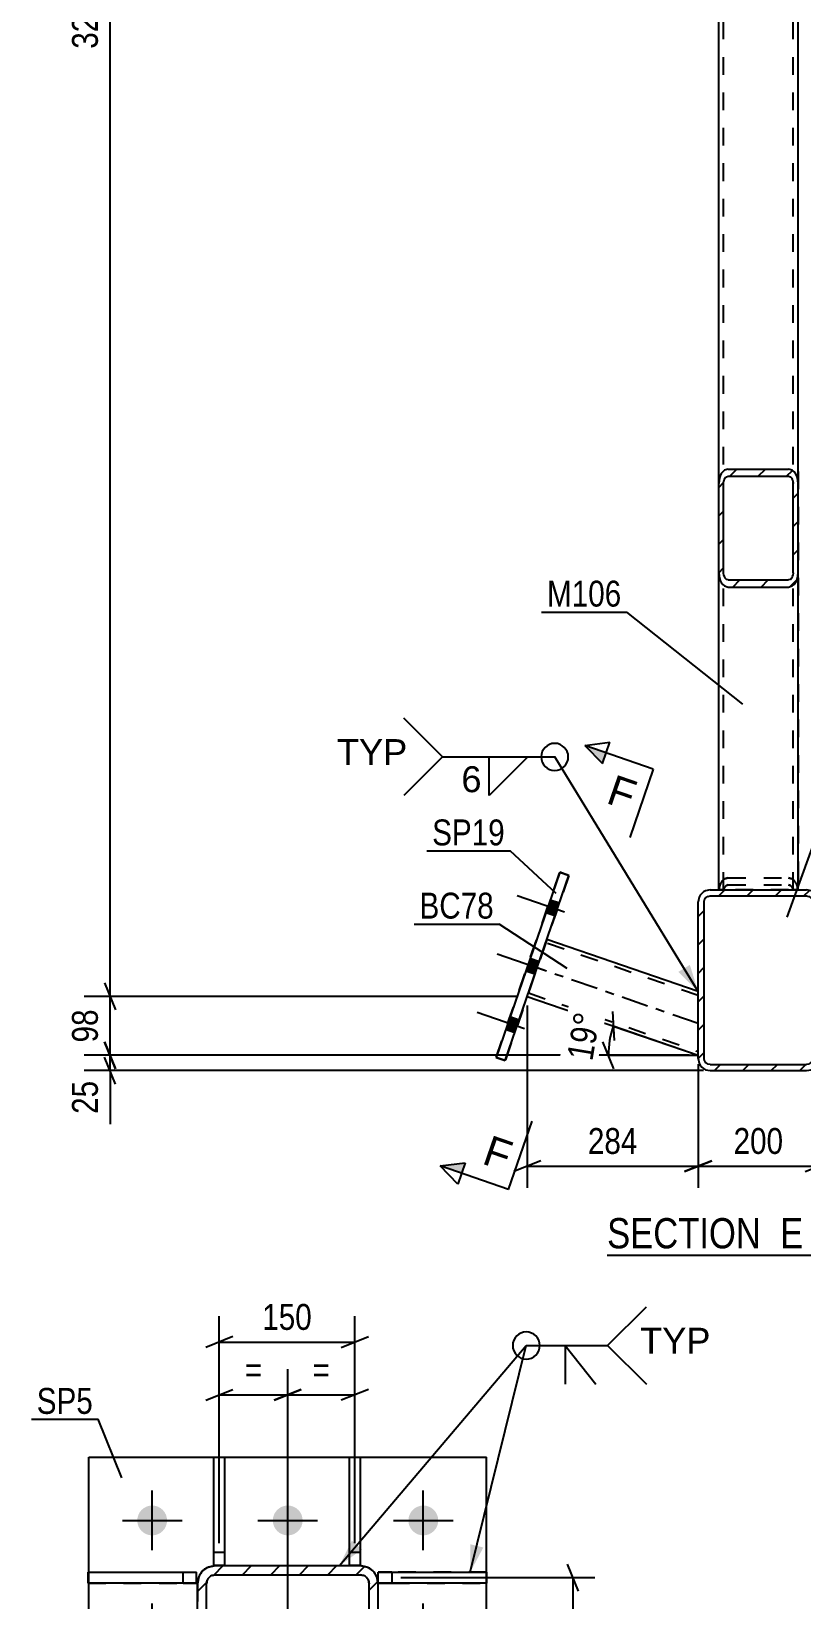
# Model space of a CAD drawing. Header units: millimetres. Extents: x 0 to 841, y 0 to 594.
# Drawn here: x 649.4 to 734.7, y 247.1 to 420.5 of the extents above; entities that cross this region are included whole.
import ezdxf

# ---------------------------------------------------------------- set-up
doc = ezdxf.new("R2010")
doc.units = ezdxf.units.MM
doc.linetypes.add('DXK_LINE_DOT2', pattern=[3.9198, 1.9599, -1.9599])
doc.linetypes.add('DXK_LINE_DOT3', pattern=[5.9187, 2.979, -0.9799, 0.9799, -0.9799])
doc.styles.add('Arial', font='ARIAL.TTF', dxfattribs={"height": 0.2})
doc.styles.add('Arial Narrow', font='ARIALN.TTF', dxfattribs={"height": 0.2})

# ---------------------------------------------------------------- blocks, each defined once
blk = doc.blocks.new('Unknown-761549663-15 - 2424')
at = {"color": 6, "linetype": 'Continuous'}
blk.add_line((713.15, 285.19), (740.79, 285.19), dxfattribs=at)
at = {"color": 0, "linetype": 'Continuous'}
for points in [[(731.25, 285.94), (731.25, 289.44), (713.15, 289.44), (713.15, 285.94)], [(734.86, 285.94), (734.86, 289.44), (732.3, 289.44), (732.3, 285.94)], [(737.19, 285.94), (737.19, 289.44), (735.91, 289.44), (735.91, 285.94)], [(740.79, 285.94), (740.79, 289.44), (738.24, 289.44), (738.24, 285.94)]]:
    blk.add_wipeout(points, dxfattribs=at)
at = {"color": 7, "linetype": 'Continuous', "style": 'Arial Narrow'}
for s, p in [('SECTION ', (713.15, 285.94)), ('E', (732.3, 285.94)), ('E', (738.24, 285.94)), ('-', (735.91, 285.94))]:
    blk.add_text(s, height=3.34, dxfattribs=at).set_placement(p)
blk = doc.blocks.new('Part-761549663-14794 - 14728')
at = {"color": 2, "linetype": 'Continuous'}
for p, q in [((655.73, 248.92), (655.73, 250.12)), ((655.73, 250.12), (667.73, 250.12)), ((667.73, 248.92), (667.73, 250.12)), ((667.73, 248.92), (655.73, 248.92)), ((667.73, 248.92), (667.73, 248.92))]:
    blk.add_line(p, q, dxfattribs=at)
at = {"color": 7, "linetype": 'DXK_LINE_DOT2'}
for p, q in [((655.73, 250.12), (666.23, 250.12)), ((666.23, 248.92), (666.23, 250.12)), ((666.23, 250.12), (667.73, 250.12)), ((655.73, 248.92), (666.23, 248.92)), ((666.23, 248.92), (667.73, 248.92)), ((667.73, 248.92), (667.73, 248.92))]:
    blk.add_line(p, q, dxfattribs=at)
blk = doc.blocks.new('Part-761549663-14762 - 14728')
at = {"linetype": 'Continuous'}
h = blk.add_hatch(dxfattribs=at)
h.set_pattern_fill('', scale=0.7, style=0, pattern_type=0)
h.set_pattern_definition([(45, (667.81, 222.8404), (-1.57154, 1.57154), [])])
h.paths.add_polyline_path([(667.81, 248.84), (667.81, 222.84), (667.96, 222.08), (668.4, 221.43), (669.04, 220.99), (669.81, 220.84), (685.81, 220.84), (686.58, 220.99), (687.22, 221.43), (687.66, 222.08), (687.81, 222.84), (687.81, 248.84), (687.66, 249.61), (687.22, 250.25), (686.58, 250.69), (685.81, 250.84), (669.81, 250.84), (669.04, 250.69), (668.4, 250.25), (667.96, 249.61)])
h.paths.add_polyline_path([(669.1, 249.55), (669.43, 249.76), (669.81, 249.84), (685.81, 249.84), (686.19, 249.76), (686.52, 249.55), (686.73, 249.22), (686.81, 248.84), (686.81, 222.84), (686.73, 222.46), (686.52, 222.13), (686.19, 221.92), (685.81, 221.84), (669.81, 221.84), (669.43, 221.92), (669.1, 222.13), (668.89, 222.46), (668.81, 222.84), (668.81, 248.84), (668.89, 249.22)])
blk.add_hatch(color=30, dxfattribs=at).paths.add_polyline_path([(677.81, 235.74, -1), (677.81, 235.94, -1)])
at = {"color": 7, "linetype": 'DXK_LINE_DOT2'}
for p, q in [((669.04, 250.69), (669.81, 250.84)), ((669.81, 249.84), (669.43, 249.76)), ((669.81, 250.84), (685.81, 250.84)), ((669.81, 249.84), (685.81, 249.84)), ((685.81, 250.84), (686.58, 250.69)), ((686.19, 249.76), (685.81, 249.84)), ((667.81, 248.84), (667.96, 249.61)), ((667.81, 248.84), (667.81, 222.84)), ((668.89, 249.22), (668.81, 248.84)), ((668.81, 222.84), (668.81, 248.84)), ((686.81, 248.84), (686.73, 249.22)), ((686.81, 222.84), (686.81, 248.84)), ((687.66, 249.61), (687.81, 248.84)), ((687.81, 222.84), (687.81, 248.84)), ((667.96, 222.08), (667.81, 222.84)), ((668.81, 222.84), (668.89, 222.46)), ((686.73, 222.46), (686.81, 222.84)), ((687.81, 222.84), (687.66, 222.08)), ((669.81, 220.84), (669.04, 220.99)), ((669.43, 221.92), (669.81, 221.84)), ((669.81, 221.84), (685.81, 221.84)), ((669.81, 220.84), (685.81, 220.84)), ((685.81, 221.84), (686.19, 221.92)), ((686.58, 220.99), (685.81, 220.84))]:
    blk.add_line(p, q, dxfattribs=at)
at = {"color": 2, "linetype": 'Continuous'}
for p, q in [((669.81, 250.84), (669.04, 250.69)), ((669.43, 249.76), (669.81, 249.84)), ((669.81, 250.84), (669.81, 250.84)), ((669.81, 250.84), (685.81, 250.84)), ((669.81, 249.84), (669.81, 249.84)), ((669.81, 249.84), (685.81, 249.84)), ((685.81, 250.84), (685.81, 250.84)), ((686.58, 250.69), (685.81, 250.84)), ((685.81, 249.84), (685.81, 249.84)), ((685.81, 249.84), (686.19, 249.76)), ((667.96, 249.61), (667.81, 248.84)), ((667.81, 248.84), (667.81, 248.84)), ((667.81, 222.84), (667.81, 248.84)), ((668.81, 248.84), (668.89, 249.22)), ((668.81, 248.84), (668.81, 248.84)), ((668.81, 222.84), (668.81, 248.84)), ((686.73, 249.22), (686.81, 248.84)), ((686.81, 248.84), (686.81, 248.84)), ((686.81, 222.84), (686.81, 248.84)), ((687.81, 248.84), (687.66, 249.61)), ((687.81, 248.84), (687.81, 248.84)), ((687.81, 222.84), (687.81, 248.84)), ((667.81, 222.84), (667.81, 222.84)), ((667.81, 222.84), (667.96, 222.08)), ((668.81, 222.84), (668.81, 222.84)), ((668.89, 222.46), (668.81, 222.84)), ((686.81, 222.84), (686.73, 222.46)), ((686.81, 222.84), (686.81, 222.84)), ((687.66, 222.08), (687.81, 222.84)), ((687.81, 222.84), (687.81, 222.84)), ((669.04, 220.99), (669.81, 220.84)), ((669.81, 221.84), (669.43, 221.92)), ((669.81, 221.84), (669.81, 221.84)), ((669.81, 221.84), (685.81, 221.84)), ((669.81, 220.84), (669.81, 220.84)), ((669.81, 220.84), (685.81, 220.84)), ((686.19, 221.92), (685.81, 221.84)), ((685.81, 221.84), (685.81, 221.84)), ((685.81, 220.84), (686.58, 220.99)), ((685.81, 220.84), (685.81, 220.84))]:
    blk.add_line(p, q, dxfattribs=at)
at = {"color": 7, "linetype": 'DXK_LINE_DOT3'}
blk.add_line((677.81, 235.84), (677.81, 235.84), dxfattribs=at)
at = {"color": 30, "linetype": 'DXK_LINE_DOT3'}
blk.add_line((677.81, 235.84), (677.81, 235.84), dxfattribs=at)
at = {"color": 30, "linetype": 'Continuous'}
blk.add_circle((677.81, 235.84), 0.1, dxfattribs=at)
at = {"color": 7, "linetype": 'DXK_LINE_DOT2'}
for centre, radius, start, end in [((669.81, 248.84), 2, 112.5, 157.5), ((685.81, 248.84), 2, 22.5, 67.5), ((669.81, 248.84), 1, 112.5, 157.5), ((685.81, 248.84), 1, 22.5, 67.5), ((669.81, 222.84), 2, 202.5, 247.5), ((669.81, 222.84), 1, 202.5, 247.5), ((685.81, 222.84), 1, 292.5, 337.5), ((685.81, 222.84), 2, 292.5, 337.5)]:
    blk.add_arc(centre, radius, start, end, dxfattribs=at)
at = {"color": 2, "linetype": 'Continuous'}
for centre, radius, start, end in [((669.81, 248.84), 2, 112.5, 157.5), ((685.81, 248.84), 2, 22.5, 67.5), ((669.81, 248.84), 1, 112.5, 157.5), ((685.81, 248.84), 1, 22.5, 67.5), ((669.81, 222.84), 2, 202.5, 247.5), ((669.81, 222.84), 1, 202.5, 247.5), ((685.81, 222.84), 1, 292.5, 337.5), ((685.81, 222.84), 2, 292.5, 337.5)]:
    blk.add_arc(centre, radius, start, end, dxfattribs=at)
blk = doc.blocks.new('Part-761549663-14766 - 14728')
at = {"color": 2, "linetype": 'Continuous'}
for p, q in [((655.81, 262.84), (699.81, 262.84)), ((655.81, 250.12), (655.81, 262.84)), ((699.81, 208.84), (699.81, 262.84)), ((655.81, 236.37), (655.81, 248.92)), ((655.81, 222.62), (655.81, 235.17)), ((655.81, 208.84), (655.81, 221.42)), ((655.81, 208.84), (669.63, 208.84)), ((684.63, 208.84), (670.83, 208.84)), ((685.83, 208.84), (699.81, 208.84))]:
    blk.add_line(p, q, dxfattribs=at)
at = {"color": 7, "linetype": 'DXK_LINE_DOT2'}
for p, q in [((655.81, 248.92), (655.81, 250.12)), ((655.81, 235.17), (655.81, 236.37)), ((655.81, 221.42), (655.81, 222.62)), ((669.63, 208.84), (670.83, 208.84)), ((699.81, 208.84), (684.63, 208.84))]:
    blk.add_line(p, q, dxfattribs=at)
blk = doc.blocks.new('Part-761549663-14791 - 14728')
at = {"color": 2, "linetype": 'Continuous'}
for p, q in [((684.63, 262.84), (685.83, 262.84)), ((684.63, 250.84), (684.63, 262.84)), ((685.83, 262.84), (685.83, 250.84)), ((685.83, 250.84), (685.81, 250.84)), ((685.83, 250.84), (685.83, 250.84))]:
    blk.add_line(p, q, dxfattribs=at)
at = {"color": 7, "linetype": 'DXK_LINE_DOT2'}
for p, q in [((684.63, 252.34), (685.83, 252.34)), ((685.81, 250.84), (684.63, 250.84)), ((685.83, 250.84), (684.63, 250.84)), ((684.63, 250.84), (684.63, 250.84)), ((684.63, 250.84), (684.63, 250.84)), ((685.83, 250.84), (685.83, 250.84))]:
    blk.add_line(p, q, dxfattribs=at)
blk = doc.blocks.new('Part-761549663-14792 - 14728')
at = {"color": 2, "linetype": 'Continuous'}
for p, q in [((669.63, 262.84), (670.83, 262.84)), ((669.63, 250.84), (669.63, 262.84)), ((670.83, 262.84), (670.83, 250.84)), ((669.63, 250.84), (669.81, 250.84)), ((669.63, 250.84), (669.63, 250.84))]:
    blk.add_line(p, q, dxfattribs=at)
at = {"color": 7, "linetype": 'DXK_LINE_DOT2'}
for p, q in [((669.63, 252.34), (670.83, 252.34)), ((670.83, 250.84), (669.63, 250.84)), ((669.63, 250.84), (669.63, 250.84)), ((669.81, 250.84), (670.83, 250.84)), ((670.83, 250.84), (670.83, 250.84)), ((670.83, 250.84), (670.83, 250.84))]:
    blk.add_line(p, q, dxfattribs=at)
blk = doc.blocks.new('Part-761549663-14797 - 14728')
at = {"color": 2, "linetype": 'Continuous'}
for p, q in [((687.81, 250.12), (687.81, 250.12)), ((687.81, 250.12), (699.81, 250.12)), ((687.81, 248.92), (687.81, 250.12)), ((699.81, 250.12), (699.81, 248.92)), ((699.81, 248.92), (687.81, 248.92))]:
    blk.add_line(p, q, dxfattribs=at)
at = {"color": 7, "linetype": 'DXK_LINE_DOT2'}
for p, q in [((689.31, 250.12), (687.81, 250.12)), ((699.81, 250.12), (689.31, 250.12)), ((689.31, 250.12), (689.31, 248.92)), ((687.81, 248.92), (687.81, 248.92)), ((687.81, 248.92), (689.31, 248.92)), ((689.31, 248.92), (699.81, 248.92))]:
    blk.add_line(p, q, dxfattribs=at)
blk = doc.blocks.new('Bolt-761549663-14811 - 14728')
at = {"linetype": 'Continuous'}
for points in [[(661.16, 255.84, -1), (664.46, 255.84, -1)], [(676.16, 255.84, -1), (679.46, 255.84, -1)], [(691.16, 255.84, -1), (694.46, 255.84, -1)], [(661.16, 243.34, -1), (664.46, 243.34, -1)], [(691.16, 243.34, -1), (694.46, 243.34, -1)], [(661.16, 228.34, -1), (664.46, 228.34, -1)], [(691.16, 228.34, -1), (694.46, 228.34, -1)], [(661.16, 215.84, -1), (664.46, 215.84, -1)], [(676.16, 215.84, -1), (679.46, 215.84, -1)], [(691.16, 215.84, -1), (694.46, 215.84, -1)]]:
    blk.add_hatch(color=1, dxfattribs=at).paths.add_polyline_path(points)
at = {"color": 1, "linetype": 'Continuous'}
for p, q in [((662.81, 252.54), (662.81, 259.14)), ((677.81, 252.54), (677.81, 259.14)), ((692.81, 252.54), (692.81, 259.14)), ((659.51, 255.84), (666.11, 255.84)), ((674.51, 255.84), (681.11, 255.84)), ((689.51, 255.84), (696.11, 255.84)), ((662.81, 240.04), (662.81, 246.64)), ((692.81, 240.04), (692.81, 246.64)), ((659.51, 243.34), (666.11, 243.34)), ((689.51, 243.34), (696.11, 243.34)), ((662.81, 225.04), (662.81, 231.64)), ((692.81, 225.04), (692.81, 231.64)), ((659.51, 228.34), (666.11, 228.34)), ((689.51, 228.34), (696.11, 228.34)), ((662.81, 212.54), (662.81, 219.14)), ((677.81, 212.54), (677.81, 219.14)), ((692.81, 212.54), (692.81, 219.14)), ((659.51, 215.84), (666.11, 215.84)), ((674.51, 215.84), (681.11, 215.84)), ((689.51, 215.84), (696.11, 215.84))]:
    blk.add_line(p, q, dxfattribs=at)
blk = doc.blocks.new('Part-761549663-2439 - 2424')
at = {"linetype": 'Continuous'}
h = blk.add_hatch(dxfattribs=at)
h.set_pattern_fill('', scale=0.7, style=0, pattern_type=0)
h.set_pattern_definition([(45, (725.4872, 360.6614), (-1.57154, 1.57154), [])])
h.paths.add_polyline_path([(725.49, 370.54), (725.49, 360.66), (725.57, 360.06), (725.8, 359.54), (726.15, 359.2), (726.55, 359.08), (733.22, 359.08), (733.63, 359.2), (733.97, 359.54), (734.21, 360.06), (734.29, 360.66), (734.29, 370.54), (734.21, 371.15), (733.97, 371.66), (733.63, 372), (733.22, 372.12), (726.55, 372.12), (726.15, 372), (725.8, 371.66), (725.57, 371.15)])
h.paths.add_polyline_path([(726.18, 371.1), (726.35, 371.27), (726.55, 371.33), (733.22, 371.33), (733.42, 371.27), (733.6, 371.1), (733.71, 370.84), (733.75, 370.54), (733.75, 360.66), (733.71, 360.36), (733.6, 360.1), (733.42, 359.93), (733.22, 359.87), (726.55, 359.87), (726.35, 359.93), (726.18, 360.1), (726.06, 360.36), (726.02, 360.66), (726.02, 370.54), (726.06, 370.84)])
at = {"color": 2, "linetype": 'Continuous'}
for p, q in [((726.55, 372.12), (726.15, 372)), ((726.35, 371.27), (726.55, 371.33)), ((726.55, 372.12), (733.22, 372.12)), ((726.55, 371.33), (733.22, 371.33)), ((733.63, 372), (733.22, 372.12)), ((733.22, 371.33), (733.42, 371.27)), ((725.57, 371.15), (725.49, 370.54)), ((725.49, 360.66), (725.49, 370.54)), ((726.02, 370.54), (726.06, 370.84)), ((726.02, 360.66), (726.02, 370.54)), ((733.71, 370.84), (733.75, 370.54)), ((733.75, 360.66), (733.75, 370.54)), ((734.29, 370.54), (734.21, 371.15)), ((734.29, 360.66), (734.29, 370.54)), ((725.49, 325.59), (725.49, 360.66)), ((725.49, 360.66), (725.57, 360.06)), ((726.06, 360.36), (726.02, 360.66)), ((726.15, 359.2), (726.55, 359.08)), ((726.55, 359.87), (726.35, 359.93)), ((726.55, 359.87), (733.22, 359.87)), ((726.55, 359.08), (733.22, 359.08)), ((733.42, 359.93), (733.22, 359.87)), ((733.22, 359.08), (733.63, 359.2)), ((733.75, 360.66), (733.71, 360.36)), ((734.21, 360.06), (734.29, 360.66)), ((734.29, 325.59), (734.29, 360.66))]:
    blk.add_line(p, q, dxfattribs=at)
at = {"color": 7, "linetype": 'DXK_LINE_DOT2'}
for p, q in [((725.49, 360.66), (725.49, 370.54)), ((726.02, 325.59), (726.02, 370.54)), ((733.75, 325.59), (733.75, 370.54)), ((734.29, 360.66), (734.29, 370.54)), ((726.15, 326.8), (726.55, 326.92)), ((726.55, 326.13), (726.35, 326.07)), ((726.55, 326.92), (733.22, 326.92)), ((726.55, 326.13), (733.22, 326.13)), ((733.22, 326.92), (733.63, 326.8)), ((733.42, 326.07), (733.22, 326.13)), ((725.49, 325.59), (734.29, 325.59)), ((725.49, 325.59), (725.49, 325.59)), ((725.49, 325.59), (725.52, 325.59)), ((725.49, 325.59), (725.49, 325.59)), ((725.52, 325.59), (725.57, 325.95)), ((725.52, 325.59), (726.05, 325.59)), ((726.02, 325.59), (726.05, 325.59)), ((726.06, 325.64), (726.05, 325.59)), ((733.72, 325.59), (733.71, 325.64)), ((733.75, 325.59), (733.72, 325.59)), ((733.72, 325.59), (734.29, 325.59)), ((734.21, 325.95), (734.25, 325.59)), ((734.29, 325.59), (734.29, 325.59)), ((734.29, 325.59), (734.29, 325.59))]:
    blk.add_line(p, q, dxfattribs=at)
at = {"color": 2, "linetype": 'Continuous'}
for centre, radius, start, end in [((726.97, 370.82), 1.44, 124.977, 167.0016), ((726.76, 370.68), 0.72, 124.977, 167.0016), ((733.01, 370.68), 0.72, 12.9984, 55.023), ((732.8, 370.82), 1.44, 12.9984, 55.023), ((726.97, 360.38), 1.44, 192.9984, 235.023), ((726.76, 360.52), 0.72, 192.9984, 235.023), ((733.01, 360.52), 0.72, 304.977, 347.0016), ((732.8, 360.38), 1.44, 304.977, 347.0016)]:
    blk.add_arc(centre, radius, start, end, dxfattribs=at)
at = {"color": 7, "linetype": 'DXK_LINE_DOT2'}
for centre, radius, start, end in [((726.97, 325.62), 1.44, 124.9769, 167.0015), ((732.8, 325.62), 1.44, 12.9985, 55.0231), ((726.76, 325.48), 0.72, 124.9769, 167.0015), ((733.01, 325.48), 0.72, 12.9985, 55.0231)]:
    blk.add_arc(centre, radius, start, end, dxfattribs=at)
blk = doc.blocks.new('Bolt-761549663-2431 - 2424')
at = {"linetype": 'Continuous'}
for points in [[(707.38, 322.72), (707.86, 324.1), (706.85, 324.45), (706.37, 323.06)], [(707.38, 322.72), (707.86, 324.1), (706.85, 324.45), (706.37, 323.06)], [(707.38, 322.72), (707.86, 324.1), (706.85, 324.45), (706.37, 323.06)], [(705.16, 316.26), (705.63, 317.64), (704.63, 317.99), (704.15, 316.6)], [(705.16, 316.26), (705.63, 317.64), (704.63, 317.99), (704.15, 316.6)], [(702.93, 309.79), (703.41, 311.18), (702.4, 311.53), (701.92, 310.14)], [(702.93, 309.79), (703.41, 311.18), (702.4, 311.53), (701.92, 310.14)], [(702.93, 309.79), (703.41, 311.18), (702.4, 311.53), (701.92, 310.14)]]:
    blk.add_hatch(color=1, dxfattribs=at).paths.add_polyline_path(points)
at = {"color": 1, "linetype": 'Continuous'}
for p, q in [((708.44, 323.13), (703.21, 324.93)), ((708.44, 323.13), (703.21, 324.93)), ((708.44, 323.13), (703.21, 324.93)), ((707.86, 324.1), (706.85, 324.45)), ((707.86, 324.1), (706.85, 324.45)), ((707.86, 324.1), (706.85, 324.45)), ((707.38, 322.72), (706.37, 323.06)), ((707.38, 322.72), (706.37, 323.06)), ((707.38, 322.72), (706.37, 323.06)), ((706.21, 316.67), (700.98, 318.47)), ((706.21, 316.67), (700.98, 318.47)), ((705.63, 317.64), (704.63, 317.99)), ((705.63, 317.64), (704.63, 317.99)), ((705.16, 316.26), (704.15, 316.6)), ((705.16, 316.26), (704.15, 316.6)), ((703.99, 310.21), (698.76, 312.01)), ((703.99, 310.21), (698.76, 312.01)), ((703.99, 310.21), (698.76, 312.01)), ((703.41, 311.18), (702.4, 311.53)), ((703.41, 311.18), (702.4, 311.53)), ((703.41, 311.18), (702.4, 311.53)), ((702.93, 309.79), (701.92, 310.14)), ((702.93, 309.79), (701.92, 310.14)), ((702.93, 309.79), (701.92, 310.14))]:
    blk.add_line(p, q, dxfattribs=at)
blk = doc.blocks.new('Part-761549663-2489 - 2424')
at = {"color": 2, "linetype": 'Continuous'}
for p, q in [((707.91, 327.54), (700.86, 307.05)), ((701.87, 306.71), (708.92, 327.19)), ((708.92, 327.19), (707.91, 327.54)), ((707.91, 327.54), (707.91, 327.54)), ((708.92, 327.19), (708.92, 327.19)), ((700.86, 307.05), (701.87, 306.71)), ((700.86, 307.05), (700.86, 307.05)), ((701.87, 306.71), (701.87, 306.71))]:
    blk.add_line(p, q, dxfattribs=at)
at = {"color": 7, "linetype": 'DXK_LINE_DOT2'}
for p, q in [((700.86, 307.05), (707.91, 327.54)), ((708.92, 327.19), (701.87, 306.71)), ((707.91, 327.54), (708.92, 327.19)), ((701.87, 306.71), (700.86, 307.05))]:
    blk.add_line(p, q, dxfattribs=at)
blk = doc.blocks.new('Part-761549663-2603 - 2424')
at = {"linetype": 'Continuous'}
h = blk.add_hatch(dxfattribs=at)
h.set_pattern_fill('', scale=0.7, style=0, pattern_type=0)
h.set_pattern_definition([(45, (723.2205, 306.9237), (-1.57154, 1.57154), [])])
h.paths.add_polyline_path([(723.22, 324.26), (723.22, 306.92), (723.32, 306.41), (723.61, 305.98), (724.04, 305.69), (724.55, 305.59), (735.22, 305.59), (735.73, 305.69), (736.16, 305.98), (736.45, 306.41), (736.55, 306.92), (736.55, 324.26), (736.45, 324.77), (736.16, 325.2), (735.73, 325.49), (735.22, 325.59), (724.55, 325.59), (724.04, 325.49), (723.61, 325.2), (723.32, 324.77)])
h.paths.add_polyline_path([(724.08, 324.73), (724.3, 324.87), (724.55, 324.92), (735.22, 324.92), (735.48, 324.87), (735.69, 324.73), (735.84, 324.51), (735.89, 324.26), (735.89, 306.92), (735.84, 306.67), (735.69, 306.45), (735.48, 306.31), (735.22, 306.26), (724.55, 306.26), (724.3, 306.31), (724.08, 306.45), (723.94, 306.67), (723.89, 306.92), (723.89, 324.26), (723.94, 324.51)])
at = {"color": 2, "linetype": 'Continuous'}
for p, q in [((723.32, 324.77), (723.22, 324.26)), ((723.89, 324.26), (723.94, 324.51)), ((724.55, 325.59), (724.04, 325.49)), ((724.3, 324.87), (724.55, 324.92)), ((724.55, 325.59), (724.55, 325.59)), ((724.55, 325.59), (735.22, 325.59)), ((724.55, 324.92), (724.55, 324.92)), ((724.55, 324.92), (735.22, 324.92)), ((735.22, 325.59), (735.22, 325.59)), ((735.73, 325.49), (735.22, 325.59)), ((735.22, 324.92), (735.22, 324.92)), ((735.22, 324.92), (735.48, 324.87)), ((735.84, 324.51), (735.89, 324.26)), ((736.55, 324.26), (736.45, 324.77)), ((723.22, 324.26), (723.22, 324.26)), ((723.22, 306.92), (723.22, 324.26)), ((723.89, 324.26), (723.89, 324.26)), ((723.89, 306.92), (723.89, 324.26)), ((735.89, 324.26), (735.89, 324.26)), ((735.89, 306.92), (735.89, 324.26)), ((736.55, 324.26), (736.55, 324.26)), ((736.55, 306.92), (736.55, 324.26)), ((723.22, 306.92), (723.22, 306.92)), ((723.22, 306.92), (723.32, 306.41)), ((723.89, 306.92), (723.89, 306.92)), ((723.94, 306.67), (723.89, 306.92)), ((724.04, 305.69), (724.55, 305.59)), ((724.55, 306.26), (724.3, 306.31)), ((724.55, 306.26), (724.55, 306.26)), ((724.55, 306.26), (735.22, 306.26)), ((724.55, 305.59), (724.55, 305.59)), ((724.55, 305.59), (735.22, 305.59)), ((735.48, 306.31), (735.22, 306.26)), ((735.22, 306.26), (735.22, 306.26)), ((735.22, 305.59), (735.73, 305.69)), ((735.22, 305.59), (735.22, 305.59)), ((735.89, 306.92), (735.84, 306.67)), ((735.89, 306.92), (735.89, 306.92)), ((736.45, 306.41), (736.55, 306.92)), ((736.55, 306.92), (736.55, 306.92))]:
    blk.add_line(p, q, dxfattribs=at)
for centre, radius, start, end in [((724.55, 324.26), 1.33, 112.5, 157.5), ((724.55, 324.26), 0.667, 112.5, 157.5), ((735.22, 324.26), 0.667, 22.5, 67.5), ((735.22, 324.26), 1.33, 22.5, 67.5), ((724.55, 306.92), 1.33, 202.5, 247.5), ((724.55, 306.92), 0.667, 202.5, 247.5), ((735.22, 306.92), 0.667, 292.5, 337.5), ((735.22, 306.92), 1.33, 292.5, 337.5)]:
    blk.add_arc(centre, radius, start, end, dxfattribs=at)
blk = doc.blocks.new('Part-761549663-2622 - 2424')
at = {"color": 7, "linetype": 'DXK_LINE_DOT2'}
for p, q in [((726.02, 325.59), (726.02, 518.26)), ((733.75, 325.59), (733.75, 518.26)), ((725.49, 325.59), (725.49, 370.54)), ((734.29, 325.59), (734.29, 370.54)), ((725.49, 325.59), (734.29, 325.59)), ((733.22, 325.59), (726.55, 325.59)), ((726.55, 325.59), (733.22, 325.59))]:
    blk.add_line(p, q, dxfattribs=at)
at = {"color": 2, "linetype": 'Continuous'}
for p, q in [((725.49, 370.54), (725.49, 473.31)), ((734.29, 370.54), (734.29, 473.31))]:
    blk.add_line(p, q, dxfattribs=at)
blk = doc.blocks.new('Part-761549663-2633 - 2424')
at = {"color": 7, "linetype": 'DXK_LINE_DOT2'}
for p, q in [((706.48, 320.1), (704.31, 313.8)), ((723.22, 313.91), (706.35, 319.72)), ((704.44, 314.18), (723.22, 307.71)), ((723.22, 307.29), (723.22, 314.34))]:
    blk.add_line(p, q, dxfattribs=at)
at = {"color": 2, "linetype": 'Continuous'}
for p, q in [((723.22, 314.34), (706.48, 320.1)), ((704.31, 313.8), (723.22, 307.29))]:
    blk.add_line(p, q, dxfattribs=at)
at = {"color": 7, "linetype": 'DXK_LINE_DOT3'}
blk.add_line((723.22, 310.81), (705.39, 316.95), dxfattribs=at)
blk = doc.blocks.new('Part-761549663-2644 - 2424')
at = {"color": 7, "linetype": 'DXK_LINE_DOT2'}
for p, q in [((725.49, 325.59), (725.49, 371.86)), ((726.02, 325.59), (726.02, 371.86)), ((733.75, 325.59), (733.75, 371.86)), ((734.29, 371.86), (734.29, 325.59)), ((726.55, 326.92), (726.15, 326.8)), ((726.35, 326.07), (726.55, 326.13)), ((726.55, 326.92), (733.22, 326.92)), ((726.55, 326.13), (733.22, 326.13)), ((733.6, 326.81), (733.22, 326.92)), ((733.22, 326.13), (733.42, 326.07)), ((733.63, 326.8), (733.6, 326.81)), ((725.49, 325.59), (734.29, 325.59)), ((726.05, 325.59), (725.49, 325.59)), ((725.57, 325.95), (725.52, 325.59)), ((726.02, 325.59), (726.05, 325.59)), ((726.05, 325.59), (726.06, 325.64)), ((733.71, 325.64), (733.72, 325.59)), ((733.72, 325.59), (733.75, 325.59)), ((734.25, 325.59), (733.72, 325.59)), ((734.25, 325.59), (734.21, 325.95)), ((734.29, 325.59), (734.25, 325.59)), ((734.29, 325.59), (734.29, 325.59))]:
    blk.add_line(p, q, dxfattribs=at)
for centre, radius, start, end in [((726.97, 325.62), 1.44, 124.9769, 167.0015), ((732.8, 325.62), 1.44, 12.9985, 55.0231), ((726.76, 325.48), 0.72, 124.9769, 167.0015), ((733.01, 325.48), 0.72, 12.9985, 55.0231)]:
    blk.add_arc(centre, radius, start, end, dxfattribs=at)
blk = doc.blocks.new('StraightDimension-761549663-15716 - 14728')
at = {"color": 7, "linetype": 'Continuous'}
for p, q in [((670.23, 253.34), (670.23, 272.58)), ((677.81, 236.84), (677.81, 272.58)), ((668.73, 269.13), (671.73, 270.33)), ((670.23, 269.73), (677.81, 269.73)), ((679.31, 270.33), (676.31, 269.13))]:
    blk.add_line(p, q, dxfattribs=at)
at = {"color": 0}
blk.add_wipeout([(675.58, 270.48), (675.58, 274.68), (672.46, 274.68), (672.46, 270.48)], dxfattribs=at)
at = {"color": 3, "style": 'Arial Narrow'}
blk.add_text('=', height=2.86, dxfattribs=at).set_placement((673.06, 271.08))
blk = doc.blocks.new('StraightDimension-761549663-15715 - 14728')
at = {"color": 7, "linetype": 'Continuous'}
for p, q in [((677.81, 236.84), (677.81, 272.58)), ((685.23, 253.34), (685.23, 272.58)), ((676.31, 269.13), (679.31, 270.33)), ((677.81, 269.73), (685.23, 269.73)), ((686.73, 270.33), (683.73, 269.13))]:
    blk.add_line(p, q, dxfattribs=at)
at = {"color": 0}
blk.add_wipeout([(683.08, 270.48), (683.08, 274.68), (679.96, 274.68), (679.96, 270.48)], dxfattribs=at)
at = {"color": 3, "style": 'Arial Narrow'}
blk.add_text('=', height=2.86, dxfattribs=at).set_placement((680.56, 271.08))
blk = doc.blocks.new('StraightDimension-761549663-15741 - 14728')
at = {"color": 7, "linetype": 'Continuous'}
for p, q in [((670.23, 253.34), (670.23, 278.42)), ((685.23, 253.34), (685.23, 278.42)), ((671.73, 276.17), (668.73, 274.97)), ((683.73, 274.97), (686.73, 276.17)), ((670.23, 275.57), (685.23, 275.57))]:
    blk.add_line(p, q, dxfattribs=at)
at = {"color": 0}
blk.add_wipeout([(681.08, 276.32), (681.08, 280.52), (674.39, 280.52), (674.39, 276.32)], dxfattribs=at)
at = {"color": 3, "style": 'Arial Narrow'}
blk.add_text('150', height=2.863, dxfattribs=at).set_placement((674.99, 276.92))
blk = doc.blocks.new('StraightDimension-761549663-15817 - 14728')
at = {"color": 7, "linetype": 'Continuous'}
for p, q in [((709.98, 248.02), (708.78, 251.02)), ((690.31, 249.52), (711.78, 249.52)), ((709.38, 235.84), (709.38, 249.52)), ((708.78, 237.34), (709.98, 234.34)), ((678.81, 235.84), (711.78, 235.84))]:
    blk.add_line(p, q, dxfattribs=at)
at = {"color": 0}
blk.add_wipeout([(708.63, 246.02), (704.43, 246.02), (704.43, 239.34), (708.63, 239.34)], dxfattribs=at)
at = {"color": 3, "style": 'Arial Narrow'}
blk.add_text('137', height=2.863, rotation=90.0002, dxfattribs=at).set_placement((708.03, 239.94))
blk = doc.blocks.new('StraightDimension-761549663-13291 - 2424')
at = {"color": 7, "linetype": 'Continuous'}
for p, q in [((704.31, 312.8), (704.31, 292.63)), ((723.22, 306.29), (723.22, 292.63)), ((705.81, 295.63), (702.81, 294.43)), ((704.31, 295.03), (723.22, 295.03)), ((721.72, 294.43), (724.72, 295.63))]:
    blk.add_line(p, q, dxfattribs=at)
at = {"color": 0}
blk.add_wipeout([(717.11, 295.78), (717.11, 299.98), (710.42, 299.98), (710.42, 295.78)], dxfattribs=at)
at = {"color": 3, "style": 'Arial Narrow'}
blk.add_text('284', height=2.863, dxfattribs=at).set_placement((711.02, 296.38))
blk = doc.blocks.new('StraightDimension-761549663-16284 - 2424')
at = {"color": 7, "linetype": 'Continuous'}
for p, q in [((658.15, 313.8), (658.15, 530.76)), ((657.55, 315.3), (658.75, 312.3)), ((703.31, 313.8), (655.3, 313.8))]:
    blk.add_line(p, q, dxfattribs=at)
at = {"color": 0}
blk.add_wipeout([(657.4, 426.54), (653.2, 426.54), (653.2, 418.02), (657.4, 418.02)], dxfattribs=at)
at = {"color": 3, "style": 'Arial Narrow'}
blk.add_text('3255', height=2.863, rotation=90.0002, dxfattribs=at).set_placement((656.8, 418.62))
blk = doc.blocks.new('StraightDimension-761549663-13290 - 2424')
at = {"color": 7, "linetype": 'Continuous'}
for p, q in [((723.22, 306.29), (723.22, 292.63)), ((736.55, 306.4), (736.55, 292.63)), ((724.72, 295.63), (721.72, 294.43)), ((723.22, 295.03), (736.55, 295.03)), ((735.05, 294.43), (738.05, 295.63))]:
    blk.add_line(p, q, dxfattribs=at)
at = {"color": 0}
blk.add_wipeout([(733.23, 295.78), (733.23, 299.98), (726.54, 299.98), (726.54, 295.78)], dxfattribs=at)
at = {"color": 3, "style": 'Arial Narrow'}
blk.add_text('200', height=2.863, dxfattribs=at).set_placement((727.14, 296.38))
blk = doc.blocks.new('StraightDimension-761549663-16285 - 2424')
at = {"color": 7, "linetype": 'Continuous'}
for p, q in [((657.55, 315.3), (658.75, 312.3)), ((703.31, 313.8), (655.3, 313.8)), ((658.15, 307.29), (658.15, 313.8)), ((658.75, 305.79), (657.55, 308.79)), ((722.22, 307.29), (655.3, 307.29))]:
    blk.add_line(p, q, dxfattribs=at)
at = {"color": 0}
blk.add_wipeout([(657.4, 312.97), (653.2, 312.97), (653.2, 308.11), (657.4, 308.11)], dxfattribs=at)
at = {"color": 3, "style": 'Arial Narrow'}
blk.add_text('98', height=2.863, rotation=90.0002, dxfattribs=at).set_placement((656.8, 308.71))
blk = doc.blocks.new('StraightDimension-761549663-16286 - 2424')
at = {"color": 7, "linetype": 'Continuous'}
for p, q in [((657.55, 308.79), (658.75, 305.79)), ((722.22, 307.29), (655.3, 307.29)), ((658.75, 304.09), (657.55, 307.09)), ((658.15, 305.59), (658.15, 307.29)), ((723.82, 305.59), (655.3, 305.59))]:
    blk.add_line(p, q, dxfattribs=at)
at = {"color": 0}
blk.add_wipeout([(657.4, 305.07), (653.2, 305.07), (653.2, 300.21), (657.4, 300.21)], dxfattribs=at)
at = {"color": 7, "linetype": 'Continuous'}
blk.add_line((658.15, 305.59), (658.15, 299.68), dxfattribs=at)
blk.add_line((658.15, 305.59), (658.15, 299.68), dxfattribs=at)
at = {"color": 3, "style": 'Arial Narrow'}
blk.add_text('25', height=2.863, rotation=90.0002, dxfattribs=at).set_placement((656.8, 300.81))
blk = doc.blocks.new('AngleDimension-761549663-16466 - 2424')
at = {"color": 7, "linetype": 'Continuous'}
for p, q in [((713.75, 312.13), (713.91, 308.91)), ((722.27, 307.61), (713.83, 310.52)), ((713.83, 310.52), (723.22, 307.29)), ((713.89, 305.79), (712.69, 308.79)), ((713.29, 307.29), (723.22, 307.29))]:
    blk.add_line(p, q, dxfattribs=at)
blk.add_arc((723.22, 307.29), 9.93, 161.0031, 180, dxfattribs=at)
at = {"color": 0}
blk.add_wipeout([(713.07, 312.26), (708.93, 312.95), (707.86, 306.58), (712, 305.89)], dxfattribs=at)
at = {"color": 3, "style": 'Arial Narrow'}
blk.add_text('19°', height=2.863, rotation=80.5006, dxfattribs=at).set_placement((711.51, 306.58))
blk = doc.blocks.new('Mark-761549663-15994 - 14728')
at = {"color": 0}
blk.add_wipeout([(656.25, 267.63), (656.25, 270.63), (650.04, 270.63), (650.04, 267.63)], dxfattribs=at)
blk.add_wipeout([(656.25, 267.63), (656.25, 270.63), (650.04, 270.63), (650.04, 267.63)], dxfattribs=at)
at = {"color": 30, "linetype": 'Continuous'}
for p in [(649.44, 267.03), (659.46, 260.56)]:
    blk.add_line(p, (656.85, 267.03), dxfattribs=at)
at = {"color": 3, "style": 'Arial Narrow'}
blk.add_text('SP5', height=2.863, dxfattribs=at).set_placement((650.04, 267.63))
blk = doc.blocks.new('WeldMark-761549663-16052 - 14728')
at = {"linetype": 'Continuous'}
for points in [[(686.04, 252.64), (683.53, 250.84), (684.9, 253.61)], [(699.45, 252.85), (698, 250.12), (698, 253.21)]]:
    blk.add_hatch(color=30, dxfattribs=at).paths.add_polyline_path(points)
at = {"color": 30, "linetype": 'Continuous'}
for p, q in [((683.53, 250.84), (704.2, 275.19)), ((698, 250.12), (704.2, 275.19)), ((704.2, 275.19), (713.2, 275.19))]:
    blk.add_line(p, q, dxfattribs=at)
at = {"color": 3, "linetype": 'Continuous'}
for q in [(711.91, 270.91), (708.49, 270.91)]:
    blk.add_line((708.49, 275.19), q, dxfattribs=at)
for start, end in [(90, 270), (270, 90)]:
    blk.add_arc((704.2, 275.19), 1.5, start, end, dxfattribs=at)
at = {"color": 0, "linetype": 'Continuous'}
blk.add_wipeout([(724.58, 274.29), (724.58, 277.29), (716.8, 277.29), (716.8, 274.29)], dxfattribs=at)
blk.add_wipeout([(724.58, 274.29), (724.58, 277.29), (716.8, 277.29), (716.8, 274.29)], dxfattribs=at)
at = {"color": 3, "linetype": 'Continuous'}
for q in [(717.49, 279.48), (717.49, 270.91)]:
    blk.add_line((713.2, 275.19), q, dxfattribs=at)
at = {"color": 3, "linetype": 'Continuous', "style": 'Arial'}
blk.add_text('TYP', height=2.865, dxfattribs=at).set_placement((716.8, 274.29))
blk = doc.blocks.new('Mark-761549663-2485 - 2424')
at = {"color": 0}
blk.add_wipeout([(701.83, 330.51), (701.83, 333.51), (693.79, 333.51), (693.79, 330.51)], dxfattribs=at)
blk.add_wipeout([(701.83, 330.51), (701.83, 333.51), (693.79, 333.51), (693.79, 330.51)], dxfattribs=at)
at = {"color": 30, "linetype": 'Continuous'}
for p in [(693.19, 329.91), (707.51, 325.17)]:
    blk.add_line(p, (702.43, 329.91), dxfattribs=at)
at = {"color": 3, "style": 'Arial Narrow'}
blk.add_text('SP19', height=2.863, dxfattribs=at).set_placement((693.79, 330.51))
blk = doc.blocks.new('Mark-761549663-13506 - 2424')
at = {"color": 0}
blk.add_wipeout([(748.66, 336.8), (748.66, 339.8), (738.62, 339.8), (738.62, 336.8)], dxfattribs=at)
blk.add_wipeout([(748.66, 336.8), (748.66, 339.8), (738.62, 339.8), (738.62, 336.8)], dxfattribs=at)
at = {"color": 30, "linetype": 'Continuous'}
for p, q in [((733.05, 322.55), (738.02, 336.2)), ((738.02, 336.2), (749.26, 336.2))]:
    blk.add_line(p, q, dxfattribs=at)
at = {"color": 3, "style": 'Arial Narrow'}
blk.add_text('BC407', height=2.863, dxfattribs=at).set_placement((738.62, 336.8))
blk = doc.blocks.new('SectionMark-761549663-16614 - 2424')
at = {"linetype": 'Continuous'}
for points in [[(713.05, 340.73), (712.65, 339.55), (710.69, 341.54)], [(697.45, 295.41), (697.05, 294.23), (694.68, 295.05)]]:
    blk.add_hatch(color=6, dxfattribs=at).paths.add_polyline_path(points)
at = {"color": 6, "linetype": 'Continuous'}
for p, q in [((710.69, 341.54), (713.46, 341.91)), ((712.65, 339.55), (713.46, 341.91)), ((710.69, 341.54), (712.65, 339.55)), ((694.68, 295.05), (697.45, 295.41)), ((696.64, 293.05), (694.68, 295.05)), ((697.45, 295.41), (696.64, 293.05))]:
    blk.add_line(p, q, dxfattribs=at)
at = {"color": 0, "linetype": 'Continuous'}
for points in [[(715.6, 334.3), (716.74, 337.61), (714.04, 338.54), (712.9, 335.23)], [(701.87, 294.42), (703.01, 297.73), (700.31, 298.66), (699.17, 295.35)]]:
    blk.add_wipeout(points, dxfattribs=at)
at = {"color": 6, "linetype": 'Continuous'}
for p, q in [((718.25, 338.94), (710.69, 341.54)), ((718.25, 338.94), (715.65, 331.37)), ((702.25, 292.44), (704.85, 300.01)), ((702.25, 292.44), (694.68, 295.05))]:
    blk.add_line(p, q, dxfattribs=at)
at = {"color": 3, "linetype": 'Continuous', "style": 'Arial'}
for p in [(712.9, 335.23), (699.17, 295.35)]:
    blk.add_text('F', height=3.34, rotation=-18.9993, dxfattribs=at).set_placement(p)
blk = doc.blocks.new('Mark-761549663-2629 - 2424')
at = {"color": 0}
blk.add_wipeout([(700.61, 322.41), (700.61, 325.41), (692.39, 325.41), (692.39, 322.41)], dxfattribs=at)
blk.add_wipeout([(700.61, 322.41), (700.61, 325.41), (692.39, 325.41), (692.39, 322.41)], dxfattribs=at)
at = {"color": 30, "linetype": 'Continuous'}
for p in [(691.79, 321.81), (708.71, 316.88)]:
    blk.add_line(p, (701.21, 321.81), dxfattribs=at)
at = {"color": 3, "style": 'Arial Narrow'}
blk.add_text('BC78', height=2.863, dxfattribs=at).set_placement((692.39, 322.41))
blk = doc.blocks.new('WeldMark-761549663-2913 - 2424')
at = {"linetype": 'Continuous'}
blk.add_hatch(color=30, dxfattribs=at).paths.add_polyline_path([(722.3, 317.29), (723.22, 314.34), (721.02, 316.51)])
at = {"color": 3, "linetype": 'Continuous'}
for q in [(690.64, 344.58), (690.64, 336.01)]:
    blk.add_line((694.92, 340.29), q, dxfattribs=at)
at = {"color": 30, "linetype": 'Continuous'}
blk.add_line((723.22, 314.34), (707.35, 340.29), dxfattribs=at)
at = {"color": 3, "linetype": 'Continuous'}
for start, end in [(90, 270), (270, 90)]:
    blk.add_arc((707.35, 340.29), 1.5, start, end, dxfattribs=at)
at = {"color": 0}
blk.add_wipeout([(699.45, 336.19), (699.45, 339.59), (696.82, 339.59), (696.82, 336.19)], dxfattribs=at)
at = {"color": 30, "linetype": 'Continuous'}
blk.add_line((694.92, 340.29), (707.35, 340.29), dxfattribs=at)
at = {"color": 3, "linetype": 'Continuous'}
for p, q in [((700.1, 340.29), (704.39, 340.29)), ((704.39, 340.29), (700.1, 336.01)), ((700.1, 336.01), (700.1, 340.29))]:
    blk.add_line(p, q, dxfattribs=at)
at = {"color": 3, "style": 'Arial'}
blk.add_text('6', height=2.87, dxfattribs=at).set_placement((697.02, 336.39))
at = {"color": 0, "linetype": 'Continuous'}
blk.add_wipeout([(691.02, 339.39), (691.02, 342.39), (683.25, 342.39), (683.25, 339.39)], dxfattribs=at)
blk.add_wipeout([(691.02, 339.39), (691.02, 342.39), (683.25, 342.39), (683.25, 339.39)], dxfattribs=at)
at = {"color": 3, "linetype": 'Continuous', "style": 'Arial'}
blk.add_text('TYP', height=2.865, dxfattribs=at).set_placement((683.25, 339.39))
blk = doc.blocks.new('MarkSet-761549663-2940 - 2424')
at = {"color": 0}
blk.add_wipeout([(714.73, 356.92), (714.73, 359.92), (706.5, 359.92), (706.5, 356.92)], dxfattribs=at)
blk.add_wipeout([(714.73, 356.92), (714.73, 359.92), (706.5, 359.92), (706.5, 356.92)], dxfattribs=at)
at = {"color": 30, "linetype": 'Continuous'}
for p in [(705.9, 356.32), (728.16, 346.13)]:
    blk.add_line(p, (715.33, 356.32), dxfattribs=at)
at = {"color": 3, "style": 'Arial Narrow'}
blk.add_text('M106', height=2.863, dxfattribs=at).set_placement((706.5, 356.92))

msp = doc.modelspace()

# ---------------------------------------------------------------- block references
for name in ['Part-761549663-2622 - 2424', 'Part-761549663-2439 - 2424', 'Part-761549663-2644 - 2424', 'Part-761549663-2489 - 2424', 'Bolt-761549663-2431 - 2424', 'Part-761549663-2603 - 2424', 'Part-761549663-2633 - 2424', 'Unknown-761549663-15 - 2424', 'Part-761549663-14766 - 14728', 'Part-761549663-14792 - 14728', 'Part-761549663-14791 - 14728', 'Bolt-761549663-14811 - 14728', 'Part-761549663-14794 - 14728', 'Part-761549663-14762 - 14728', 'Part-761549663-14797 - 14728']:
    msp.add_blockref(name, (0, 0))

# ---------------------------------------------------------------- next in the draw order: block references
for name in ['Mark-761549663-13506 - 2424', 'StraightDimension-761549663-13291 - 2424', 'StraightDimension-761549663-15716 - 14728', 'Mark-761549663-15994 - 14728']:
    msp.add_blockref(name, (0, 0))

# ---------------------------------------------------------------- next in the draw order: block references
for name in ['StraightDimension-761549663-16284 - 2424', 'StraightDimension-761549663-13290 - 2424', 'StraightDimension-761549663-15715 - 14728']:
    msp.add_blockref(name, (0, 0))

# ---------------------------------------------------------------- next in the draw order: block references
for name in ['MarkSet-761549663-2940 - 2424', 'Mark-761549663-2485 - 2424', 'StraightDimension-761549663-16285 - 2424', 'StraightDimension-761549663-15741 - 14728', 'StraightDimension-761549663-15817 - 14728']:
    msp.add_blockref(name, (0, 0))

# ---------------------------------------------------------------- next in the draw order: block references
for name in ['StraightDimension-761549663-16286 - 2424', 'WeldMark-761549663-16052 - 14728']:
    msp.add_blockref(name, (0, 0))

# ---------------------------------------------------------------- next in the draw order: block references
msp.add_blockref('AngleDimension-761549663-16466 - 2424', (0, 0))

# ---------------------------------------------------------------- next in the draw order: block references
msp.add_blockref('SectionMark-761549663-16614 - 2424', (0, 0))

# ---------------------------------------------------------------- next in the draw order: block references
msp.add_blockref('Mark-761549663-2629 - 2424', (0, 0))

# ---------------------------------------------------------------- next in the draw order: block references
msp.add_blockref('WeldMark-761549663-2913 - 2424', (0, 0))

doc.saveas('drawing.dxf')
